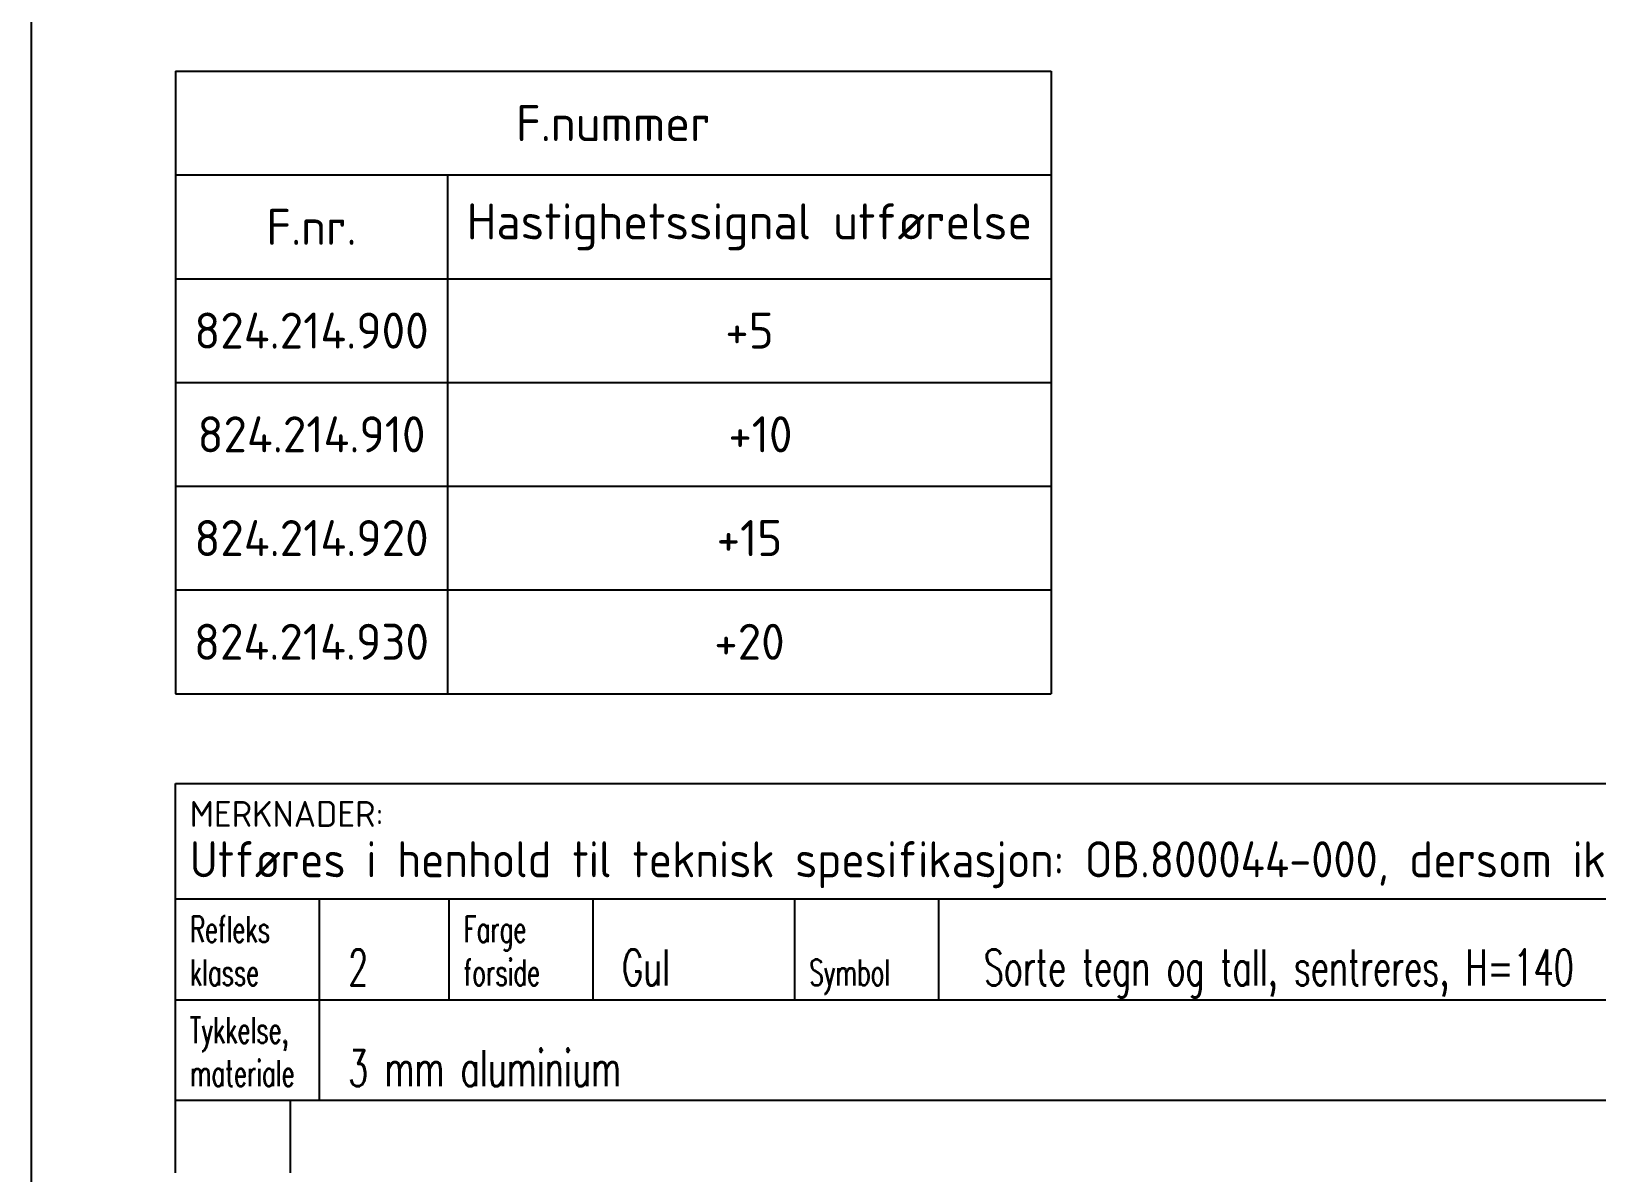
# Model space of a CAD drawing. Header units: millimetres. Extents: x 0 to 900, y 0 to 1385.
# Drawn here: x 0 to 543, y 320 to 716 of the extents above; entities that cross this region are included whole.
import ezdxf
from ezdxf.enums import TextEntityAlignment as Align

# ---------------------------------------------------------------- set-up
doc = ezdxf.new("R2010")
doc.units = ezdxf.units.MM
for name, color, linetype in [('RAMME', 7, 'Continuous'), ('Tekst', 2, 'Continuous'), ('TITT-018', 4, 'Continuous'), ('TITT-050', 5, 'Continuous'), ('TITT-TEKST18', 4, 'Continuous'), ('TITT-TEKST25', 2, 'Continuous'), ('TITT-TEKST35', 7, 'Continuous'), ('TITT-TEKST50', 5, 'Continuous')]:
    doc.layers.add(name, color=color, linetype=linetype)
doc.styles.add('ISO', font='isocp2.shx')
doc.styles.add('ISO25', font='ISO3098.shx')
doc.styles.add('iso3098', font='iso3098.shx')
doc.styles.add('TITTEL', font='romans.shx', dxfattribs={"width": 0.65})

# ---------------------------------------------------------------- blocks, each defined once
blk = doc.blocks.new('Merknadsfelt')
at = {"layer": 'TITT-018'}
for p, q in [((0, 14), (170, 14)), ((10, 7), (10, 14)), ((29, 7), (29, 14)), ((0, 7), (107, 7)), ((10, 0), (10, 7))]:
    blk.add_line(p, q, dxfattribs=at)
at = {"layer": 'TITT-TEKST50'}
blk.add_line((19, 7), (19, 14), dxfattribs=at)
blk.add_lwpolyline([(0, 22), (170, 22), (170, 0), (0, 0)], close=True, dxfattribs=at)
at = {"layer": 'TITT-018', "style": 'ISO25'}
blk.add_text('MERKNADER: ', height=1.8, dxfattribs=at).set_placement((1, 19))
at = {"layer": 'TITT-TEKST18', "style": 'TITTEL', "width": 0.65}
for tag, p in [('REFLEKS', (1, 11)), ('FARGE', (20, 11)), ('KLASSE', (1, 8)), ('FORSIDE', (20, 8)), ('TYKKELSE', (1, 4)), ('FORSYNING', (108, 4)), ('MATERIALE', (1, 1)), ('F.NR', (108, 1))]:
    blk.add_attdef(tag, p, '', height=1.8, dxfattribs=at)
at = {"layer": 'TITT-TEKST25', "style": 'ISO'}
blk.add_text('Utføres i henhold til teknisk spesifikasjon: OB.800044-000, dersom ikke annet er angitt ', height=2.5, dxfattribs=at).set_placement((1, 15.5))
at = {"layer": 'TITT-TEKST25', "style": 'TITTEL', "width": 0.65}
for tag, p in [('KLASSE', (12, 8)), ('FORSIDE', (31, 8)), ('MATERIALE', (12, 1))]:
    blk.add_attdef(tag, p, '', height=2.5, dxfattribs=at)
at = {"layer": 'TITT-TEKST35', "style": 'TITTEL', "width": 0.65}
blk.add_attdef('F.NUMMER', (119, 1), '', height=3.5, dxfattribs=at)
blk = doc.blocks.new('Fri-merknad')
at = {"layer": 'TITT-018'}
blk.add_line((10, 0), (10, 7), dxfattribs=at)
at = {"layer": 'TITT-TEKST50'}
blk.add_lwpolyline([(0, 0), (0, 7)], dxfattribs=at)
at = {"layer": 'TITT-TEKST18', "style": 'TITTEL', "width": 0.65}
for tag, p in [('OVER', (1, 4)), ('NEDE', (1, 1))]:
    blk.add_attdef(tag, p, '', height=1.8, dxfattribs=at)
at = {"layer": 'TITT-TEKST25', "style": 'TITTEL', "width": 0.65}
blk.add_attdef('MERKNAD', (12, 1), '', height=2.5, dxfattribs=at)
blk = doc.blocks.new('Revisjonslinje V00')
at = {"layer": 'TITT-018'}
blk.add_line((170, 5), (0, 5), dxfattribs=at)
at = {"layer": 'TITT-050'}
for p, q in [((0, 0), (0, 5)), ((8, 0), (8, 5))]:
    blk.add_line(p, q, dxfattribs=at)
at = {"layer": 'TITT-TEKST25', "style": 'TITTEL', "width": 0.65}
for tag, p in [('2A', (4, 1.16)), ('2C', (115, 1.16)), ('2D', (131, 1.16)), ('2E', (147, 1.16)), ('2F', (162.5, 1.16))]:
    blk.add_attdef(tag, text='', height=2.5, dxfattribs=at).set_placement(p, align=Align.CENTER)
blk.add_attdef('2B', (9.06, 1.16), '', height=2.5, dxfattribs=at)
blk = doc.blocks.new('*T18')
at = {"layer": 'Tekst', "color": 0, "linetype": 'ByBlock', "lineweight": -2, "transparency": 16777216}
for p, q in [((0, 0), (304, 0)), ((0, 0), (0, -216)), ((304, 0), (304, -216)), ((0, -36), (304, -36)), ((94.49, -36), (94.49, -216)), ((0, -72), (304, -72)), ((0, -108), (304, -108)), ((0, -144), (304, -144)), ((0, -180), (304, -180)), ((0, -216), (304, -216))]:
    blk.add_line(p, q, dxfattribs=at)
at = {"layer": 'Tekst', "color": 0, "transparency": 16777216, "char_height": 12.5, "attachment_point": 5, "style": 'iso3098'}
for s, insert, width in [('F.nummer', (152, -18), 301.0042), ('F.nr.', (47.25, -54), 91.4941), ('Hastighetssignal utførelse', (199.25, -54), 206.5101), ('824.214.900', (47.25, -90), 91.4941), ('+5', (199.25, -90), 206.5101), ('824.214.910', (47.25, -126), 91.4941), (' +10', (199.25, -126), 206.5101), ('824.214.920', (47.25, -162), 91.4941), ('+15', (199.25, -162), 206.5101), ('824.214.930', (47.25, -198), 91.4941), ('+20', (199.25, -198), 206.5101)]:
    blk.add_mtext(s, dxfattribs=dict(at, insert=insert, width=width))

msp = doc.modelspace()

# ---------------------------------------------------------------- linework, layer by layer
at = {"layer": 'RAMME'}
msp.add_lwpolyline([(0, 0), (900, 0), (900, 1385), (0, 1385)], close=True, dxfattribs=at)

# ---------------------------------------------------------------- block references
msp.add_blockref('*T18', (50, 702.22))
ref = msp.add_blockref('Merknadsfelt', (50, 345), dxfattribs=dict(at, xscale=5, yscale=5, zscale=5))
ref.add_attrib('KLASSE', '2', (110, 384.99), dxfattribs={"layer": 'TITT-TEKST25', "height": 12.5, "style": 'TITTEL', "width": 0.65})
ref.add_attrib('FORSIDE', 'Gul', (205, 385), dxfattribs={"layer": 'TITT-TEKST25', "height": 12.5, "style": 'TITTEL', "width": 0.65})
ref.add_attrib('MATERIALE', '3 mm aluminium', (110, 350), dxfattribs={"layer": 'TITT-TEKST25', "height": 12.5, "style": 'TITTEL', "width": 0.65})
ref.add_attrib('KLASSE', 'klasse', (55, 385), dxfattribs={"layer": 'TITT-TEKST18', "height": 9, "style": 'TITTEL', "width": 0.65})
ref.add_attrib('REFLEKS', 'Refleks', (55, 400), dxfattribs={"layer": 'TITT-TEKST18', "height": 9, "style": 'TITTEL', "width": 0.65})
ref.add_attrib('FORSIDE', 'forside', (150, 385), dxfattribs={"layer": 'TITT-TEKST18', "height": 9, "style": 'TITTEL', "width": 0.65})
ref.add_attrib('FARGE', 'Farge', (150, 400), dxfattribs={"layer": 'TITT-TEKST18', "height": 9, "style": 'TITTEL', "width": 0.65})
ref.add_attrib('TYKKELSE', 'Tykkelse,', (55, 365), dxfattribs={"layer": 'TITT-TEKST18', "height": 9, "style": 'TITTEL', "width": 0.65})
ref.add_attrib('MATERIALE', 'materiale', (55, 350), dxfattribs={"layer": 'TITT-TEKST18', "height": 9, "style": 'TITTEL', "width": 0.65})
at = {"layer": 'RAMME', "xscale": 5, "yscale": 5, "zscale": 5}
msp.add_blockref('Fri-merknad', (265, 380), dxfattribs=at).add_auto_attribs({'NEDE': 'Symbol', 'MERKNAD': ' Sorte tegn og tall, sentreres, H=140'})
at = {"layer": 'RAMME', "ltscale": 5, "xscale": 5, "yscale": 5, "zscale": 5}
msp.add_blockref('Revisjonslinje V00', (50, 320), dxfattribs=at)

doc.saveas('drawing.dxf')
